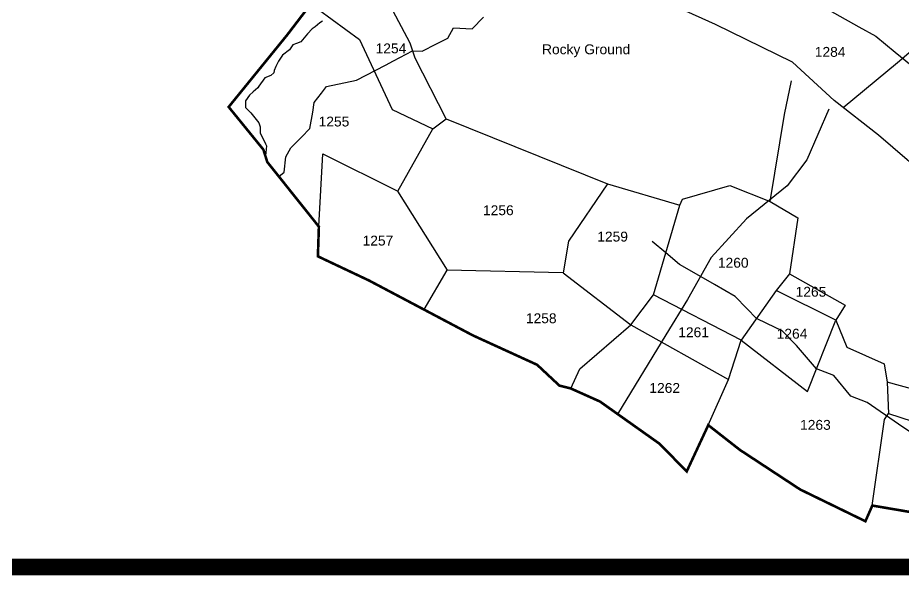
# Model space of a CAD drawing. Header units: inches. Extents: x 191726 to 254104, y 1600078 to 1621862.
# Drawn here: x 195285 to 196898, y 1604349 to 1605365 of the extents above; entities that cross this region are included whole.
import ezdxf

# ---------------------------------------------------------------- set-up
doc = ezdxf.new("R2010")
doc.units = ezdxf.units.IN
doc.header["$LTSCALE"] = 15
doc.header["$MEASUREMENT"] = 0
doc.linetypes.add('ACAD_ISO02W100', pattern=[15, 12, -3])
for name, color, linetype in [('PLOTS', 7, 'Continuous'), ('PLOTS NO', 7, 'Continuous'), ('ROADS', 1, 'Continuous'), ('STREAMS', 4, 'Continuous'), ('text2', 7, 'Continuous'), ('VILLAGE BOUNDAY', 5, 'Continuous')]:
    doc.layers.add(name, color=color, linetype=linetype)
doc.styles.get("Standard").update_dxf_attribs({"font": 'arial.ttf'})

msp = doc.modelspace()

# ---------------------------------------------------------------- linework, layer by layer
at = {"layer": 'PLOTS'}
for points in [[(196654.9, 1605460.7), (196666.3, 1605437.2), (196737.7, 1605392.8), (196816.6, 1605348.7), (196847.4, 1605331.5), (196883.1, 1605302.3), (196944.2, 1605252.7), (197038.3, 1605191.3), (197055.3, 1605238.9), (197089.7, 1605361.1), (197126.6, 1605492.2), (197098.5, 1605504.2), (196981.5, 1605561.1), (196969.2, 1605535.7), (196793.5, 1605599.5), (196766.7, 1605571), (196750, 1605547.6)], [(195832.5, 1605380), (195907.4, 1605325.2), (195966.6, 1605197.8), (196040.5, 1605162.5), (196065.2, 1605180.9), (196008.4, 1605291.4), (195999.5, 1605318.7), (195953, 1605407.6), (195883.9, 1605449.7)], [(196961.3, 1605057.7), (196852.3, 1605151.3), (196771.6, 1605214.5), (196695.9, 1605284.2), (196555.5, 1605352.8), (196435.6, 1605407.7)], [(196065.2, 1605180.9), (196359.1, 1605062.4), (196490.6, 1605023.3), (196495.2, 1605034.6), (196581.4, 1605059.2), (196655.4, 1605030.1), (196681.5, 1605188.5), (196694, 1605249.9)], [(195833.2, 1604984.3), (195840.3, 1605116.8), (195976.8, 1605049), (196040.5, 1605162.5)], [(196359.1, 1605062.4), (196287.8, 1604958), (196277.9, 1604900), (196401.5, 1604805.5), (196579, 1604705.5), (196602.5, 1604777.2), (196723, 1604683.9), (196774.7, 1604813.9), (196666.2, 1604867.9)], [(196067.7, 1604905.1), (195976.8, 1605049)], [(196655.4, 1605030.1), (196705.7, 1605000.5), (196690.3, 1604898.4), (196666.2, 1604867.9), (196602.5, 1604777.2), (196442.8, 1604860.3), (196490.6, 1605023.3)], [(196277.9, 1604900), (196066.2, 1604905.2), (196024.4, 1604833.3)], [(196690.3, 1604898.4), (196791.9, 1604841.3), (196774.7, 1604813.9), (196795, 1604764.9), (196862.9, 1604734.3), (196868.2, 1604701), (196870.7, 1604644), (196977.5, 1604608.9), (196985.3, 1604668.9), (196868.2, 1604701)], [(196291.9, 1604689.4), (196308.2, 1604724.9), (196401.5, 1604805.5), (196442.8, 1604860.3)], [(196542.4, 1604622.5), (196579, 1604705.5)], [(196841.2, 1604475.9), (196863.1, 1604632.6), (196870.7, 1604644)]]:
    msp.add_lwpolyline(points, dxfattribs=at)
at = {"layer": 'ROADS', "color": 1}
msp.add_lwpolyline([(196788, 1605201.7), (196886.8, 1605283.8), (196911.8, 1605304.5), (196952.3, 1605320.2), (197057.8, 1605323.9), (197087, 1605323), (197129.9, 1605451.2), (197157.6, 1605491), (197229.7, 1605518.4), (197279.7, 1605547.9), (197337, 1605588.5), (197383.8, 1605645.8), (197439.8, 1605703.9), (197586.2, 1605800.1), (197655.5, 1605879.9), (197728.5, 1605896.6), (197802.3, 1605924.4), (197810, 1605977.9), (197820.3, 1605988), (197879.7, 1606038.9), (197919, 1606089.5)], dxfattribs=at)
at = {"layer": 'ROADS'}
msp.add_lwpolyline([(196762.2, 1605198.6), (196721.8, 1605105.9), (196686.1, 1605058.9), (196612.1, 1604998.7), (196547.8, 1604928.2), (196504.4, 1604851.8), (196465, 1604787), (196377.3, 1604642.7)], dxfattribs=at)
at = {"layer": 'STREAMS'}
for points in [[(195839.6, 1605358.8), (195834.8, 1605356), (195826.2, 1605348.8), (195820.9, 1605345), (195812.6, 1605335.6), (195806.6, 1605328.8), (195800.1, 1605321.4), (195792.3, 1605318.4), (195785.6, 1605315.8), (195779.8, 1605306.8), (195766.8, 1605296.7), (195759.9, 1605285.9), (195755.1, 1605276), (195751.7, 1605269.1), (195751.2, 1605264.6), (195745.6, 1605259.6), (195734.9, 1605255.6), (195723.7, 1605240.5), (195722.2, 1605237.5), (195713.3, 1605230.1), (195707, 1605224.2), (195699.6, 1605213.8), (195699.5, 1605201.4), (195709.1, 1605191.9), (195723.7, 1605173.6), (195726.2, 1605166), (195726.4, 1605154.7), (195731.5, 1605144.1), (195735.9, 1605135.3), (195737.8, 1605131.5), (195735.7, 1605113.5)], [(195760.1, 1605076), (195769.8, 1605083.9), (195773.1, 1605111.7), (195781.9, 1605127.8), (195801.4, 1605147.4), (195817, 1605163), (195822, 1605193), (195824.9, 1605210.9), (195838, 1605227.9), (195847.3, 1605240), (195901.7, 1605251.2), (195954.3, 1605278.7), (195968.9, 1605286.3), (196003.9, 1605305), (196021.4, 1605304.1), (196047.3, 1605317.4), (196067.8, 1605328), (196078.6, 1605346.7), (196112.6, 1605344.7), (196133.2, 1605366.3)], [(197029.8, 1604443.8), (197020.1, 1604482.8), (197003.4, 1604513.6), (196989.5, 1604539.3), (196934.4, 1604590.1), (196920.4, 1604602.9), (196889.1, 1604624.3), (196831.8, 1604663.5), (196802, 1604675.3), (196771.2, 1604712.8), (196739.5, 1604725.4), (196725.2, 1604741.9), (196702.9, 1604767.8), (196677.1, 1604794.6), (196649.3, 1604807.8), (196630.3, 1604816.8), (196612.8, 1604835), (196591.6, 1604857.1), (196553.5, 1604878.8), (196538.1, 1604887.7), (196490, 1604915.1), (196465.1, 1604936.3), (196440.3, 1604957.2)]]:
    msp.add_lwpolyline(points, dxfattribs=at)
at = {"layer": 'text2', "color": 5, "const_width": 30}
msp.add_lwpolyline([(191778.6, 1618532.6), (204585.7, 1618532.6), (204585.7, 1604363.8), (191778.6, 1604363.8)], close=True, dxfattribs=at)
at = {"layer": 'VILLAGE BOUNDAY', "linetype": 'ACAD_ISO02W100', "ltscale": 0.2}
msp.add_lwpolyline([(195817.9, 1605389.3, 4.72, 4.72, 0), (195775.8, 1605334.2, 4.72, 4.72, 0), (195668.9, 1605202.5, 4.72, 4.72, 0), (195732.1, 1605124.8, 4.72, 4.72, 0), (195739.2, 1605102.2, 4.72, 4.72, 0), (195833.2, 1604984.3, 4.72, 4.72, 0), (195831.4, 1604930.2, 4.72, 4.72, 0), (195924.4, 1604886.2, 4.72, 4.72, 0), (196024.4, 1604833.3, 4.72, 4.72, 0), (196113.8, 1604786, 4.72, 4.72, 0), (196230.7, 1604732.5, 4.72, 4.72, 0), (196271.2, 1604694.6, 4.72, 4.72, 0), (196291.9, 1604689.4, 4.72, 4.72, 0), (196345.2, 1604665.5, 4.72, 4.72, 0), (196453, 1604589, 4.72, 4.72, 0), (196503.2, 1604538.2, 4.72, 4.72, 0), (196542.4, 1604622.5, 4.72, 4.72, 0), (196600.1, 1604577.3, 4.72, 4.72, 0), (196709.8, 1604505.2, 4.72, 4.72, 0), (196828.6, 1604447.3, 4.72, 4.72, 0), (196841.2, 1604475.9, 4.72, 4.72, 0), (197029.8, 1604443.8, 4.72, 4.72, 0)], format="xyseb", dxfattribs=at)

# ---------------------------------------------------------------- texts
at = {"layer": 'PLOTS NO'}
for s, p in [('1254', (195936.5, 1605300.3)), ('Rocky Ground', (196239.6, 1605298.6)), ('1284', (196736.4, 1605293.9)), ('1255', (195832.7, 1605166.9)), ('1256', (196132.1, 1605005.2)), ('1259', (196340.2, 1604957.2)), ('1257', (195912.8, 1604949.9)), ('1260', (196559.9, 1604909.5)), ('1265', (196701.5, 1604856.6)), ('1258', (196210.2, 1604808.3)), ('1261', (196487.7, 1604782.8)), ('1264', (196667, 1604780.1)), ('1262', (196435.1, 1604681.3)), ('1263', (196709.6, 1604614))]:
    msp.add_text(s, height=18, dxfattribs=at).set_placement(p)

doc.saveas('drawing.dxf')
